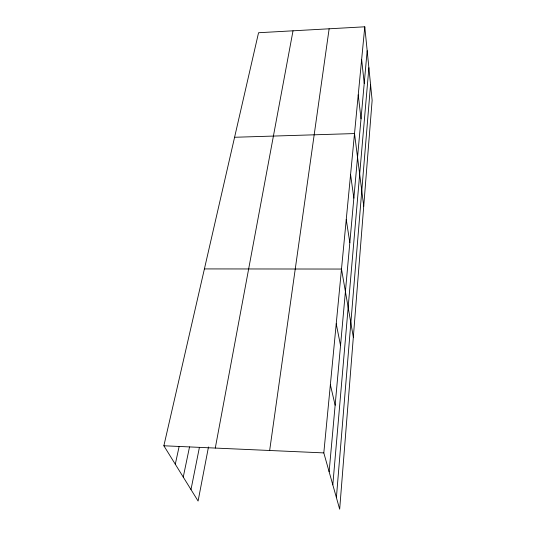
<?xml version="1.0" encoding="UTF-8"?>
<svg xmlns="http://www.w3.org/2000/svg" width="536" height="536" viewBox="0 0 536 536"><rect width="100%" height="100%" fill="white"/><g stroke="black" fill="none" stroke-linecap="round" stroke-linejoin="round"><path stroke-width="0.8" d="M336.394 497.569L370.564 84.581M332.816 484.859L368.882 67.737M329.124 471.76L367.173 50.712M364.782 26.8L372.138 100.306L339.67 509.2L323.811 452.9L364.782 26.8L258.553 32.73L163.862 445.778L198.092 501.039L208.484 446.957M269.655 450.488L329.131 28.79M215.284 448.069L293.018 30.807M190.99 489.582L199.412 447.379M183.252 477.087L189.523 446.923M175.292 464.236L179.145 446.455M234.587 137.27L354.517 133.565L363.736 206.159M204.404 268.918L341.492 269.052L353.331 337.157M163.862 445.778L323.811 452.9M330.364 384.734L335.141 405.223M336.226 323.818L340.534 345.492M346.249 219.546L349.827 242.687M350.571 174.582L353.854 198.132M358.236 94.899L361.023 118.831M361.646 59.442L364.225 83.402"/></g></svg>
